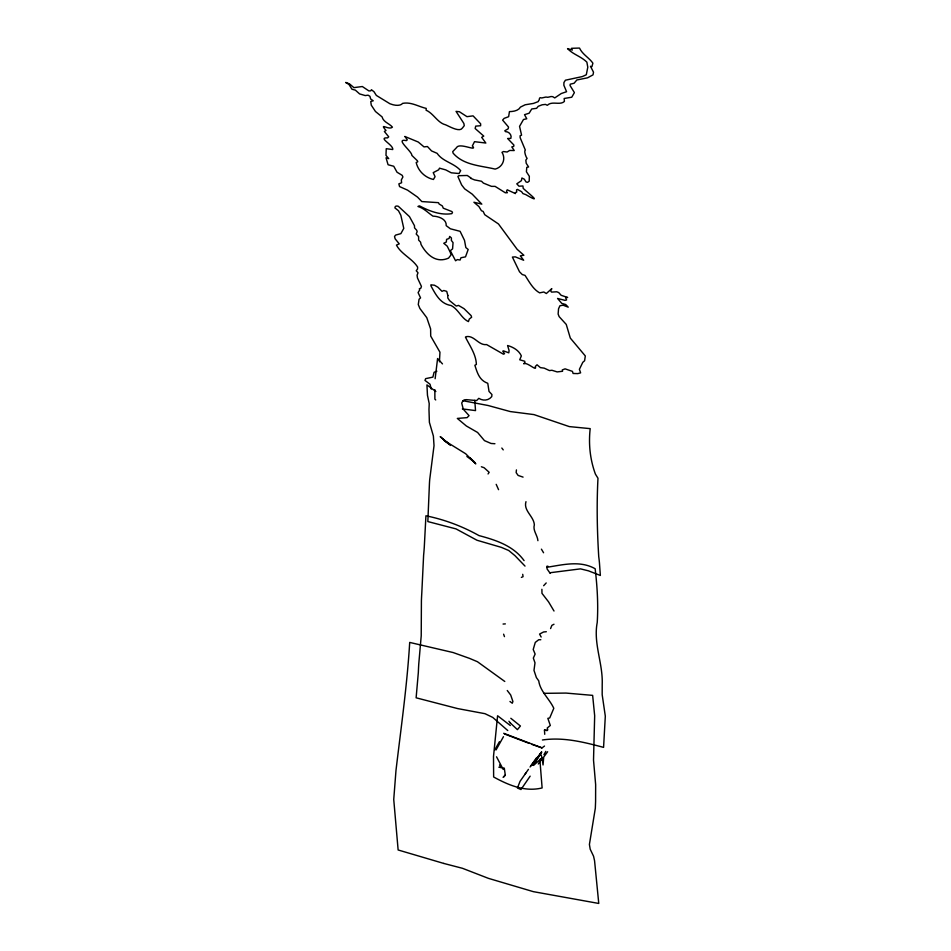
<?xml version="1.0" encoding="UTF-8"?>
<svg xmlns="http://www.w3.org/2000/svg" width="951" height="951" viewBox="0 0 951 951"><rect width="100%" height="100%" fill="white"/><g stroke="black" fill="none" stroke-linecap="round" stroke-linejoin="round"><path stroke-width="1.43" d="M542.213 757.59L533.535 765.436L541.595 752.051L540.905 753.965M516.429 469.913L516.155 472.635L518.117 475.429L523.074 477.117M439.421 361.832L439.956 352.215L430.708 336.083L430.613 328.939L426.785 317.682L419.878 308.469L418.274 304.522L419.07 299.244L420.556 297.877L418.095 292.599L419.7 289.936L419.343 288.759L420.853 288.189L421.436 286.417L417.465 277.954L417.073 275.219L418.024 272.759L416.241 270.762L417.525 269.05L417.62 267.053C412.282 258.589 401.06 254.024 396.448 245.085L399.254 243.872L395.129 238.82L394.522 236.478L395.675 235.075L400.882 233.637L403.771 228.395L400.823 215.211L398.493 210.777L394.915 207.889L395.164 206.866A3.305 1.819 25.6 0 1 398.35 206.308L409.465 216.614L414.481 225.708L414.541 227.871L416.681 230.237L417.156 231.604L416.205 234.017L418.595 236.585L418.642 240.092L420.58 242.148L421.043 244.478C426.642 254.702 436.034 263.582 448.539 258.125L451.024 254.927L450.31 252.407L447.232 246.154L443.748 243.266L446.316 242.053L446.59 239.367L449.05 238.499L449.704 236.419L451.404 237.976L451.368 240.448L453.045 242.624L452.581 248.912L450.643 250.386L450.643 251.337L455.588 260.776L457.312 259.587L460.094 260.027L460.938 257.757L465.514 256.853L468.177 249.483L465.835 247.569L464.504 240.353L460.094 231.319L450.37 228.787L446.197 225.649C446.804 219.051 438.34 216.234 432.967 216.139C428.093 212.917 423.932 208.186 417.953 206.474L419.498 205.88C429.27 211.074 440.67 215.497 451.903 213.63L452.486 212.299L451.749 211.491L443.261 208.174L442.346 205.927L439.124 204.013L438.482 202.67L421.804 201.564L417.513 197.083L407.539 190.129L399.551 186.574L398.861 183.876L401.595 182.747L401.322 179.917L402.915 176.957L402.19 175.329L397.019 172.214L393.75 166.259L388.079 164.749L386.035 157.795L388.721 158.627L385.987 155.37L386.249 148.701L392.739 149.533C393.75 145.004 377.119 137.384 387.58 137.883L388.721 136.825L384.382 131.476L385.987 130.442C378.629 121.93 388.9 130.632 392.43 127.137C389.351 123.428 383.277 122.085 382.088 116.902L375.467 111.505L371.27 105.169L370.759 101.484L373.22 100.782L370.628 98.952L369.939 96.301L368.061 95.183L365.255 95.576L359.597 93.911L355.377 90.155L351.977 89.228L348.993 84.496L345.689 82.44L349.493 83.878L353.903 87.635L362.331 86.529L368.917 90.927L370.854 90.797L371.425 89.715L374.016 91.76L376.346 95.421L389.946 103.766L393.167 104.8A12.482 6.36 25 0 0 402.606 103.374C411.094 101.686 418.404 106.607 426.226 108.402L426.107 110.233C433.525 113.359 437.615 122.917 445.579 124.807C449.716 126.59 459.666 132.522 462.424 128.016L464.278 125.639L463.85 123.428L456.052 111.386L459.381 111.731L466.977 116.664L473.075 115.867L480.647 123.808L480.612 125.746L475.726 126.114L475.12 128.492L483.762 136.1L481.681 137.348L485.83 143.042L474.525 141.675L472.362 145.931C478.365 152.386 459.333 142.008 456.504 147.667L452.688 151.661L453.187 153.254C463.791 165.379 480.647 165.605 495.138 169.1C502.687 167.174 506.098 158.912 501.997 152.326L503.424 151.566L507.133 152.005L509.677 150.436L514.253 150.555L511.781 146.906L513.695 146.406L513.92 145.075L507.62 138.501L510.83 138.394C512.149 135.066 508.892 131.511 505.516 131.63L504.791 130.762L508.155 128.813L508.535 127.054L502.615 120.099L504.113 118.388L508.642 116.688L509.439 111.612C513.314 111.588 518.521 110.744 520.482 107.083L525.13 104.788L533.44 103.421L538.266 101.602L538.599 100.616C540.12 100.212 538.254 96.598 541.713 97.977L545.898 97.05C549.369 98.262 551.009 94.613 554.754 97.917L561.268 93.531L566.57 91.712L563.86 85.233L563.931 82.535L565.417 80.205L582.297 76.591L586.303 74.76L587.789 67.224L586.874 62.136C581.037 56.371 573.049 54.48 567.557 48.608L572.324 50.034L571.432 48.311L579.504 48.061C582.499 54.504 589.038 57.619 592.889 63.17L591.926 66.653L590.5 66.308L593.507 72.193L593.02 74.856L587.563 77.816L576.841 79.979L574.083 83.248L570.243 84.187L570.053 85.519L574.404 92.616L571.753 97.228L564.169 98.476L564.418 101.436C559.961 105.656 552.008 100.592 547.324 105.311L545.446 104.408L542.118 104.8L538.218 106.322L536.59 108.319L531.74 108.973L529.148 113.193L524.524 114.679L526.759 118.78L523.49 119.493L519.555 126.364L521.564 135.149L520.09 135.791L520.149 137.693L525.344 150.103C523.787 150.424 525.665 156.808 527.092 158.413L525.844 160.16L526.2 163.251L528.601 166.972L526.771 167.364L526.414 171.774L529.327 176.28L529.22 181.154L527.591 182.342L526.034 181.974L524.334 179.228L521.921 177.992L521.386 180.678L516.785 183.84L518.996 186.194L522.943 185.98L523.205 188.381C528.554 193.362 543.722 205.047 525.796 194.622L522.943 193.588L521.588 191.71L517.51 189.404L516.571 189.831L516.702 192.102L515.371 192.613L515.442 193.6L507.204 189.796L506.455 191.329L507.406 192.732L505.326 192.78L495.079 186.372L491.501 186.372L483.393 183.091L481.527 181.261L474.513 179.894L470.507 178.229L471.078 178.063L467.262 175.483L458.834 175.697L457.906 176.541L461.639 184.934L464.659 188.857L472.219 194.147L481.812 204.132L473.919 202.242L478.924 206.557L481.42 210.718L483.156 211.431L484.737 214.7L498.467 223.96L517.154 249.328L523.858 255.248L520.316 255.855L523.668 260.241L515.299 256.865L512.387 257.067L519.508 271.76L522.277 274.542L525.035 275.386C529.125 281.555 532.976 289.223 539.645 292.86L543.817 292.005L546.35 293.526L551.818 288.617L550.629 290.804L551.497 292.112L556.763 291.779L558.748 292.587L561.138 295.286L567.628 297.473L565.583 297.592L566.594 299.945L565.013 300.361L557.571 298.448L561.756 303.381L565.643 304.51L568.234 307.149L563.099 305.2L559.925 305.735L558.546 308.766L558.13 314.032L559.14 316.624L566.249 324.422L570.315 338.092L585.305 355.947L584.603 360.762L582.797 362.307L579.385 369.345L580.621 372.84L577.792 373.612L573.096 373.47L572.431 371.365L565.084 368.857L562.291 369.915L562.54 371.27L557.167 371.912L551.925 370.272L549.488 370.581L544.198 368.144L540.406 367.633L537.042 364.792L535.27 366.492C537.553 372.435 527.116 361.523 523.739 363.805L524.928 362.462L524.726 361.249L519.733 359.787L521.35 355.9C518.842 350.348 513.219 347.127 507.572 345.51L509.094 350.527L508.785 352.833L503.566 350.895L502.746 351.145L504.553 353.701L503.448 354.2L486.627 344.583C478.448 345.665 474.24 334.978 466.109 336.678L465.455 337.118C469.699 345.7 476.094 354.485 476.368 364.435L474.87 365.279C477.331 372.899 479.352 380.305 487.768 383.289L489.028 391.432L491.94 394.546L491.738 396.615C488.386 400.775 482.977 401.001 478.817 398.338L476.653 400.549L466.394 399.658L464.147 399.895L462.733 401.215L461.699 403.046L463.28 409.215L469.057 415.623L467.119 417.632L457.336 418.428L466.323 425.965L477.604 432.479L484.463 440.622L491.085 443.475L494.924 443.725M435.13 378.724L437.591 358.527L442.488 363.9M525.974 501.676C523.216 510.651 533.808 516.227 534.355 524.821C532.608 530.396 537.505 535.247 537.909 540.679M550.581 628.575L551.865 625.366L553.981 624.248M494.936 749.697L499.406 741.732M496.042 749.959L503.459 736.704M539.978 761.454L542.022 757.888L541.274 755.272M538.302 763.998L542.022 757.888L543.045 764.961L543.722 757.032L547.645 751.742M510.818 718.278L520.411 726.005L517.427 729.643L510.14 722.843M510.473 723.152L508.928 721.238M488.053 473.967L489.159 472.29L484.107 467.726L481.361 466.751M504.125 776.717L505.278 774.982L504.303 768.17L498.847 767.195M544.459 730.142L547.229 730.487L544.459 730.142L544.733 734.291M532.061 744.455L541.904 747.843L503.709 733.292M545.838 751.373L543.936 754.654M530.147 776.159L520.97 789.532L517.439 788.022L520.042 781.353L525.867 773.032M530.86 765.9L541.595 752.051M525.118 774.078L528.423 769.371M530.076 767.005L536.685 757.578M541.404 752.336L532.37 765.091L541.381 752.74M539.562 761.192L542.022 757.888M503.091 777.347L505.278 774.982M543.639 585.721L546.195 582.951M541.713 748.128L544.507 746.048M521.374 577.412L523.05 576.675L522.717 574.321M436.842 371.199L434.072 372.293L432.883 377.119L425.656 378.641L424.978 380.4L430.03 384.263L431.29 389.078M546.754 567.307C562.778 564.835 580.015 560.175 595.16 568.746C597.252 586.577 598.357 604.551 597.228 622.489C593.174 643.458 603.041 663.394 602.209 684.399L602.185 694.705L605.312 716.162L603.576 747.379C583.605 742.053 563.289 736.93 542.427 739.985M546.326 631.726L543.568 631.975L539.574 634.079L541.178 637.015M404.995 136.492L407.266 139.845L406.374 140.629C394.118 138.026 412.27 151.506 411.831 155.382L417.394 160.767L417.751 161.765L416.193 162.526C418.131 170.966 424.978 177.552 433.418 179.477L435.071 176.66L433.228 172.642L438.661 169.801L439.505 168.172L445.757 169.896L451.261 172.809L459.048 173.534L460.664 170.621C454.019 162.966 442.762 161.718 437.115 153.325L431.564 150.936L427.427 146.525L424.003 146.894L418.238 142.02L404.9 136.504M549.94 572.752L580.49 568.864L588.431 570.826L600.354 575.462L599.451 562.909A147.013 45.47 -75 0 0 598.738 556.704C597.121 530.563 596.61 504.303 597.977 478.246L595.409 474.109C590.072 459.476 588.443 444.2 590.191 428.639L569.292 426.595L533.975 414.6L510.247 411.557L488.113 405.506L462.768 400.68M503.067 624.046L505.338 623.892M543.794 693.338L566 693.077L592.639 695.371L594.672 715.734L593.519 760.146L595.647 784.623L595.588 801.55L595.326 808.255L589.418 844.429L590.191 849.172L593.567 856.245L594.565 860.762L598.761 903.45L533.321 891.646L488.398 878.344L462.471 868.299L443.772 863.437M540.81 639.726L538.718 639.738L535.282 642.412L533.214 649.497L535.128 654.074L533.333 658.08L534.997 662.847L533.986 670.36L536.376 677.564L538.741 680.857C540.12 691.329 549.452 698.83 553.803 708.293L549.714 717.981L547.847 718.35L550.32 725.47L547.253 728.002L547.776 729.999M462.376 408.918L475.524 410.594L474.763 400.359M548.156 566.368L547.051 566.13L547.039 568.876L550.213 573.382M443.772 863.437L398.136 849.98L393.738 799.482L395.985 770.453C401.025 727.8 407.123 685.338 409.703 642.424L453.128 652.541L469.544 658.389L477.45 661.73L504.779 681.463M504.482 733.958L529.303 743.409M510.307 725.506L497.587 715.758L493.498 756.52L493.64 776.991C508.428 785.074 524.869 792.207 542.118 787.939L539.847 759.29M466.882 456.468L474.632 462.198L470.151 458.037L475.797 463.874L465.657 453.746L444.034 440.361L449.015 444.058L440.218 436.628L450.441 445.437M507.763 730.534L492.773 717.434L484.986 713.69L457.633 708.578L416.122 697.808L418.345 672.345A177.243 48.144 -74 0 1 418.773 663.857L421.222 635.85L421.412 600.77A170.039 44.768 -73.4 0 1 421.804 592.865L423.611 555.313A154.157 35.116 -74.3 0 0 424.277 547.253L425.929 515.787C444.735 519.638 462.329 526.283 478.995 535.591C495.982 540.12 513.338 545.755 524.084 560.615M509.962 701.481L512.292 703.217L512.91 701.493L510.687 694.991L507.263 690.509M435.855 391.515L426.94 384.905L427.463 395.295L429.21 403.557A138.87 29.98 -73.4 0 1 428.972 409.31L429.388 422.339L433.383 436.034L434.025 445.686L429.709 479.554A77.97 18.961 -72.9 0 0 429.353 485.628L427.843 521.576L456.028 528.899L476.962 540.239L501.296 547.348L508.702 550.486L514.907 555.598L525.011 566.095M435.724 399.943L434.892 399.158L434.845 389.66M501.819 448.04L503.245 449.882M541.416 549.155L543.568 552.757M554.005 611.018L548.572 601.876L541.975 593.341L541.892 589.299M496.541 756.794L503.198 769.418M499.537 764.925L500.868 767.445M496.196 484.344L498.562 489.67M503.614 634.186L504.458 636.623M447.838 295.464L447.814 297.996L449.645 300.682L456.23 306.056L458.513 305.402L464.076 308.695L471.114 315.625L471.625 317.242L469.247 319.096L468.439 321.593C461.39 318.383 458.418 309.277 451.059 305.509C440.301 303.797 435.689 294.537 430.969 285.93L430.898 284.836L434.488 285.229L437.947 287.261L442.025 291.351L443.82 290.495L446.72 291.363L447.838 295.464"/></g></svg>
